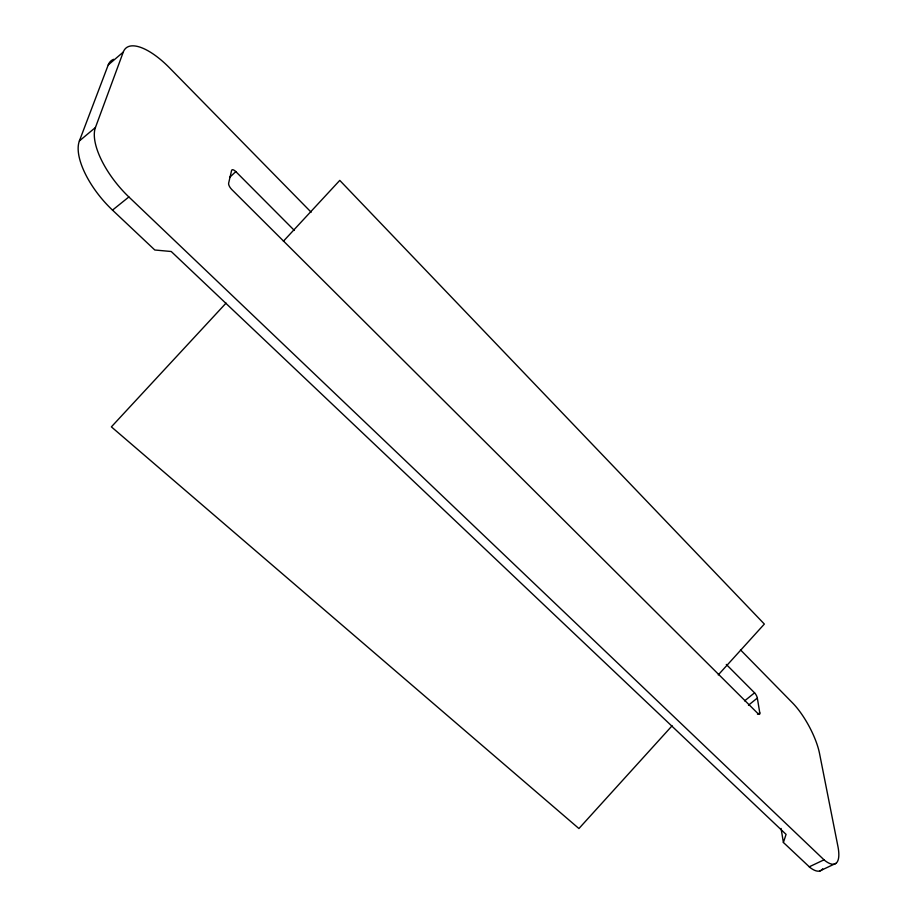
<?xml version="1.0" encoding="UTF-8"?>
<svg xmlns="http://www.w3.org/2000/svg" width="917" height="917" viewBox="0 0 917 917"><rect width="100%" height="100%" fill="white"/><g stroke="black" fill="none" stroke-linecap="round" stroke-linejoin="round"><path stroke-width="1.38" d="M822.664 868.789A43.512 14.179 62.8 0 1 809.998 867.482L783.405 842.482L786.075 834.378L171.238 251.51L154.801 249.997L112.504 210.119A59.559 25.687 50.4 0 1 79.389 140.931L108.229 64.935A55.765 22.077 50.6 0 1 113.628 59.318M79.389 140.931L95.437 127.509L123.268 52.086A56.04 21.664 50.8 0 1 169.702 68.03L311.15 212.205M672.127 725.771L578.925 828.544L111.381 426.863L226.063 303.103M718.24 674.923L764.354 624.064L339.771 180.397L283.399 241.228M229.594 177.44L235.807 171.605L294.346 230.419M108.229 64.935L123.268 52.086M744.615 700.875L754.553 692.828L726.298 664.435M748.478 705.207L757.327 698.055A4.195 1.341 61.2 0 0 754.553 692.828M112.504 210.119L128.873 196.96A59.869 25.24 50.7 0 1 95.437 127.509M757.453 714.137L759.792 712.91L757.327 698.055M809.23 866.829L824.016 859.825L824.773 860.478A43.684 13.893 62.7 0 0 837.909 846.322L819.511 753.384A40.967 12.586 61.6 0 0 792.643 703.018L740.477 649.855M819.66 871.024L835.972 863.333M128.873 196.96L824.016 859.825M781.043 828.441L783.405 842.482M235.807 171.605A5.387 2.098 52.2 0 0 231.588 170.459L228.631 183.217A5.445 2.155 52.3 0 0 231.749 189.498L757.992 713.621A4.241 1.364 61.4 0 0 759.792 712.91"/></g></svg>
